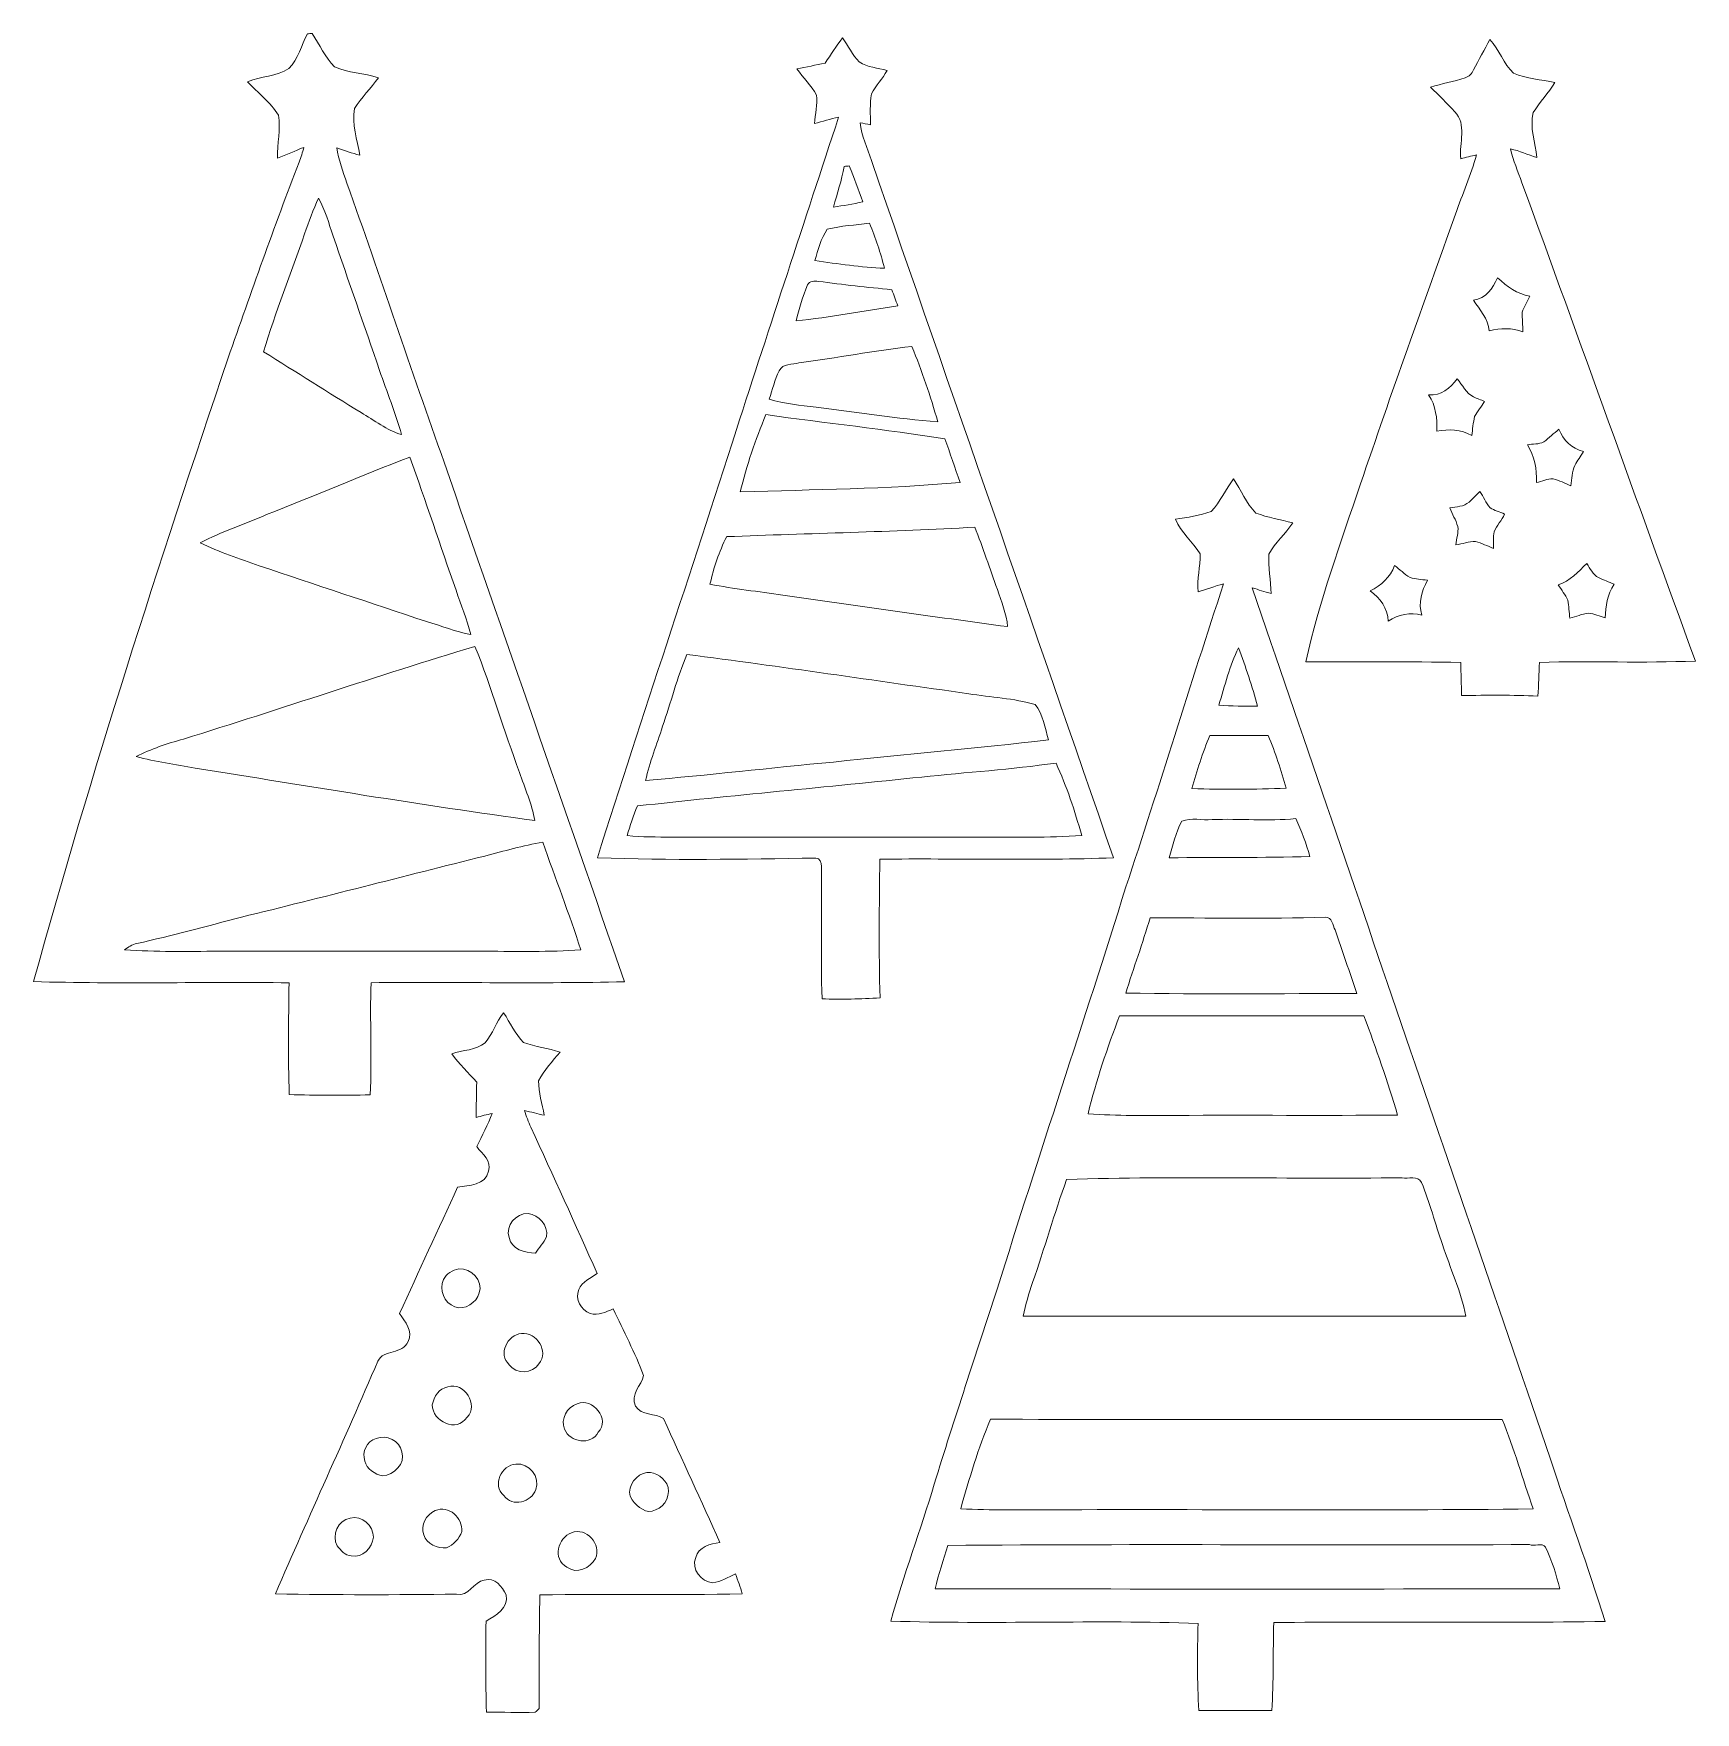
# Model space of a CAD drawing. Header units: centimetres. Extents: x -15.9 to 15.9, y -16.1 to 16.1.
import ezdxf

# ---------------------------------------------------------------- set-up
doc = ezdxf.new("R2010")
doc.units = ezdxf.units.CM
doc.header["$MEASUREMENT"] = 0
doc.layers.add('Layer 1', color=7, linetype='Continuous')

msp = doc.modelspace()

# ---------------------------------------------------------------- linework, layer by layer
at = {"layer": 'Layer 1', "color": 252, "lineweight": 9}
for points, knots in [([(-10.65777, 16.06429), (-10.63484, 16.065), (-10.58898, 16.06606), (-10.5664, 16.06676), (-10.5664, 16.06676), (-10.4274, 15.85474), (-10.31805, 15.61556), (-10.14201, 15.43141), (-10.14201, 15.43141), (-9.87848, 15.30935), (-9.57544, 15.31464), (-9.30134, 15.22256), (-9.30134, 15.22256), (-9.44175, 15.01725), (-9.62518, 14.84298), (-9.75607, 14.63166), (-9.75607, 14.63166), (-9.81781, 14.33145), (-9.70104, 14.03335), (-9.65588, 13.73772), (-9.65588, 13.73772), (-9.80616, 13.77547), (-9.95116, 13.83121), (-10.09756, 13.88095), (-10.09756, 13.88095), (-10.05874, 13.64812), (-9.9822, 13.42304), (-9.90352, 13.20079), (-9.90352, 13.20079), (-9.26641, 11.42632), (-8.67656, 9.63598), (-8.04333, 7.86009), (-8.04333, 7.86009), (-6.89857, 4.54433), (-5.7344, 1.23493), (-4.59528, -2.0826), (-4.59528, -2.0826), (-6.2096, -2.1207), (-7.82461, -2.08612), (-9.43927, -2.10059), (-9.43927, -2.10059), (-9.46962, -2.81637), (-9.42128, -3.53322), (-9.45833, -4.24901), (-9.45833, -4.24901), (-9.97515, -4.25112), (-10.49161, -4.25641), (-11.00808, -4.24301), (-11.00808, -4.24301), (-11.02854, -3.52934), (-11.01972, -2.81567), (-11.0109, -2.102), (-11.0109, -2.102), (-12.64003, -2.08083), (-14.27022, -2.12811), (-15.89864, -2.07872), (-15.89864, -2.07872), (-14.7895, 1.93978), (-13.50786, 5.90747), (-12.17648, 9.85717), (-12.17648, 9.85717), (-11.73586, 11.11129), (-11.29947, 12.36789), (-10.81687, 13.60684), (-10.81687, 13.60684), (-10.78195, 13.69927), (-10.75337, 13.79381), (-10.72621, 13.88871), (-10.72621, 13.88871), (-10.89554, 13.82415), (-11.05888, 13.74443), (-11.22998, 13.68445), (-11.22998, 13.68445), (-11.2395, 13.95715), (-11.16648, 14.23479), (-11.21163, 14.50501), (-11.21163, 14.50501), (-11.36932, 14.7509), (-11.60427, 14.9354), (-11.805, 15.14531), (-11.805, 15.14531), (-11.54642, 15.24444), (-11.25326, 15.25008), (-11.01443, 15.39543), (-11.01443, 15.39543), (-10.83804, 15.57993), (-10.77383, 15.84204), (-10.65777, 16.06429), (-10.65777, 16.06429), (-10.65777, 16.06429), (-10.65777, 16.06429), (-10.65777, 16.06429)], [0, 0, 0, 0, 0.04166667, 0.04166667, 0.04166667, 0.04166667, 0.08333333, 0.08333333, 0.08333333, 0.08333333, 0.125, 0.125, 0.125, 0.125, 0.16666667, 0.16666667, 0.16666667, 0.16666667, 0.20833333, 0.20833333, 0.20833333, 0.20833333, 0.25, 0.25, 0.25, 0.25, 0.29166667, 0.29166667, 0.29166667, 0.29166667, 0.33333333, 0.33333333, 0.33333333, 0.33333333, 0.375, 0.375, 0.375, 0.375, 0.41666667, 0.41666667, 0.41666667, 0.41666667, 0.45833333, 0.45833333, 0.45833333, 0.45833333, 0.5, 0.5, 0.5, 0.5, 0.54166667, 0.54166667, 0.54166667, 0.54166667, 0.58333333, 0.58333333, 0.58333333, 0.58333333, 0.625, 0.625, 0.625, 0.625, 0.66666667, 0.66666667, 0.66666667, 0.66666667, 0.70833333, 0.70833333, 0.70833333, 0.70833333, 0.75, 0.75, 0.75, 0.75, 0.79166667, 0.79166667, 0.79166667, 0.79166667, 0.83333333, 0.83333333, 0.83333333, 0.83333333, 0.875, 0.875, 0.875, 0.875, 0.91666667, 0.91666667, 0.91666667, 0.91666667, 1, 1, 1, 1]), ([(-0.75283, 15.50055), (-0.64594, 15.66389), (-0.53693, 15.82546), (-0.42333, 15.98421), (-0.42333, 15.98421), (-0.31115, 15.83569), (-0.23636, 15.65436), (-0.10054, 15.52384), (-0.10054, 15.52384), (0.05681, 15.41977), (0.254, 15.41059), (0.43181, 15.36262), (0.43181, 15.36262), (0.34926, 15.20069), (0.21379, 15.07299), (0.13089, 14.91247), (0.13089, 14.91247), (0.09737, 14.71774), (0.11748, 14.51736), (0.11219, 14.32016), (0.11219, 14.32016), (0.04692, 14.33392), (-0.01835, 14.34768), (-0.08361, 14.36073), (-0.08361, 14.36073), (-0.05151, 14.10884), (0.05046, 13.87531), (0.13159, 13.63683), (0.13159, 13.63683), (1.66971, 9.18618), (3.22722, 4.74154), (4.76357, 0.29019), (4.76357, 0.29019), (3.27414, 0.23198), (1.78259, 0.28243), (0.29246, 0.26338), (0.29246, 0.26338), (0.28153, -0.62069), (0.27341, -1.50616), (0.29775, -2.38987), (0.29775, -2.38987), (-0.07197, -2.4135), (-0.44274, -2.42091), (-0.8128, -2.41033), (-0.8128, -2.41033), (-0.84138, -1.56507), (-0.81068, -0.71946), (-0.82303, 0.12579), (-0.82303, 0.12579), (-0.82092, 0.19423), (-0.85196, 0.28137), (-0.93169, 0.2849), (-0.93169, 0.2849), (-2.32409, 0.26267), (-3.71898, 0.23903), (-5.11069, 0.29054), (-5.11069, 0.29054), (-4.24709, 3.02951), (-3.32105, 5.74907), (-2.4511, 8.48663), (-2.4511, 8.48663), (-1.80446, 10.48123), (-1.149, 12.47266), (-0.49636, 14.46515), (-0.49636, 14.46515), (-0.65299, 14.43728), (-0.80363, 14.38401), (-0.95709, 14.34379), (-0.95709, 14.34379), (-0.94686, 14.52583), (-0.89465, 14.70786), (-0.91722, 14.89025), (-0.91722, 14.89025), (-1.02376, 15.06946), (-1.17228, 15.2208), (-1.29293, 15.39049), (-1.29293, 15.39049), (-1.11302, 15.42788), (-0.93275, 15.46316), (-0.75283, 15.50055), (-0.75283, 15.50055), (-0.75283, 15.50055), (-0.75283, 15.50055), (-0.75283, 15.50055)], [0, 0, 0, 0, 0.04545455, 0.04545455, 0.04545455, 0.04545455, 0.09090909, 0.09090909, 0.09090909, 0.09090909, 0.13636364, 0.13636364, 0.13636364, 0.13636364, 0.18181818, 0.18181818, 0.18181818, 0.18181818, 0.22727273, 0.22727273, 0.22727273, 0.22727273, 0.27272727, 0.27272727, 0.27272727, 0.27272727, 0.31818182, 0.31818182, 0.31818182, 0.31818182, 0.36363636, 0.36363636, 0.36363636, 0.36363636, 0.40909091, 0.40909091, 0.40909091, 0.40909091, 0.45454545, 0.45454545, 0.45454545, 0.45454545, 0.5, 0.5, 0.5, 0.5, 0.54545455, 0.54545455, 0.54545455, 0.54545455, 0.59090909, 0.59090909, 0.59090909, 0.59090909, 0.63636364, 0.63636364, 0.63636364, 0.63636364, 0.68181818, 0.68181818, 0.68181818, 0.68181818, 0.72727273, 0.72727273, 0.72727273, 0.72727273, 0.77272727, 0.77272727, 0.77272727, 0.77272727, 0.81818182, 0.81818182, 0.81818182, 0.81818182, 0.86363636, 0.86363636, 0.86363636, 0.86363636, 0.90909091, 0.90909091, 0.90909091, 0.90909091, 1, 1, 1, 1]), ([(11.96764, 15.95317), (12.14262, 15.75632), (12.22517, 15.48891), (12.4199, 15.31005), (12.4199, 15.31005), (12.66791, 15.19963), (12.94625, 15.18834), (13.20977, 15.13225), (13.20977, 15.13225), (13.08842, 14.92764), (12.9152, 14.75901), (12.79702, 14.55334), (12.79702, 14.55334), (12.72188, 14.2683), (12.83724, 13.97796), (12.86229, 13.69363), (12.86229, 13.69363), (12.69507, 13.75183), (12.53103, 13.82027), (12.35817, 13.86119), (12.35817, 13.86119), (12.41673, 13.63965), (12.50139, 13.42657), (12.57971, 13.21103), (12.57971, 13.21103), (13.69202, 10.16161), (14.78387, 7.10479), (15.89864, 4.05644), (15.89864, 4.05644), (14.90416, 4.01658), (13.90863, 4.05715), (12.91414, 4.03175), (12.91414, 4.03175), (12.90391, 3.81585), (12.89651, 3.59924), (12.88663, 3.38299), (12.88663, 3.38299), (12.39944, 3.40874), (11.91155, 3.40274), (11.42436, 3.39604), (11.42436, 3.39604), (11.41837, 3.607), (11.41413, 3.81761), (11.40708, 4.02822), (11.40708, 4.02822), (10.42001, 4.05327), (9.43223, 4.0321), (8.4448, 4.04092), (8.4448, 4.04092), (8.70198, 5.20226), (9.1119, 6.32339), (9.4922, 7.44805), (9.4922, 7.44805), (10.07605, 9.17736), (10.69306, 10.89539), (11.31112, 12.61236), (11.31112, 12.61236), (11.4413, 12.99089), (11.60075, 13.35954), (11.71011, 13.74478), (11.71011, 13.74478), (11.60851, 13.7222), (11.50797, 13.6968), (11.40778, 13.67211), (11.40778, 13.67211), (11.37498, 13.96914), (11.53161, 14.33533), (11.29348, 14.56922), (11.29348, 14.56922), (11.14743, 14.73432), (10.98692, 14.88531), (10.8317, 15.04124), (10.8317, 15.04124), (11.04936, 15.11144), (11.2769, 15.14495), (11.49316, 15.22009), (11.49316, 15.22009), (11.56583, 15.24232), (11.62086, 15.30053), (11.65191, 15.36967), (11.65191, 15.36967), (11.7588, 15.56335), (11.85722, 15.76161), (11.96764, 15.95317), (11.96764, 15.95317), (11.96764, 15.95317), (11.96764, 15.95317), (11.96764, 15.95317)], [0, 0, 0, 0, 0.04347826, 0.04347826, 0.04347826, 0.04347826, 0.08695652, 0.08695652, 0.08695652, 0.08695652, 0.13043478, 0.13043478, 0.13043478, 0.13043478, 0.17391304, 0.17391304, 0.17391304, 0.17391304, 0.2173913, 0.2173913, 0.2173913, 0.2173913, 0.26086957, 0.26086957, 0.26086957, 0.26086957, 0.30434783, 0.30434783, 0.30434783, 0.30434783, 0.34782609, 0.34782609, 0.34782609, 0.34782609, 0.39130435, 0.39130435, 0.39130435, 0.39130435, 0.43478261, 0.43478261, 0.43478261, 0.43478261, 0.47826087, 0.47826087, 0.47826087, 0.47826087, 0.52173913, 0.52173913, 0.52173913, 0.52173913, 0.56521739, 0.56521739, 0.56521739, 0.56521739, 0.60869565, 0.60869565, 0.60869565, 0.60869565, 0.65217391, 0.65217391, 0.65217391, 0.65217391, 0.69565217, 0.69565217, 0.69565217, 0.69565217, 0.73913043, 0.73913043, 0.73913043, 0.73913043, 0.7826087, 0.7826087, 0.7826087, 0.7826087, 0.82608696, 0.82608696, 0.82608696, 0.82608696, 0.86956522, 0.86956522, 0.86956522, 0.86956522, 0.91304348, 0.91304348, 0.91304348, 0.91304348, 1, 1, 1, 1]), ([(-0.3877, 13.52429), (-0.43639, 13.26006), (-0.52493, 13.00606), (-0.59055, 12.74642), (-0.59055, 12.74642), (-0.40393, 12.77217), (-0.21872, 12.80533), (-0.03493, 12.84731), (-0.03493, 12.84731), (-0.11677, 13.07697), (-0.20038, 13.30628), (-0.29034, 13.53276), (-0.29034, 13.53276), (-0.31467, 13.53064), (-0.36336, 13.52641), (-0.3877, 13.52429), (-0.3877, 13.52429), (-0.3877, 13.52429), (-0.3877, 13.52429), (-0.3877, 13.52429)], [0, 0, 0, 0, 0.16666667, 0.16666667, 0.16666667, 0.16666667, 0.33333333, 0.33333333, 0.33333333, 0.33333333, 0.5, 0.5, 0.5, 0.5, 0.66666667, 0.66666667, 0.66666667, 0.66666667, 1, 1, 1, 1]), ([(-10.4454, 12.91716), (-10.54982, 12.69632), (-10.62708, 12.46419), (-10.7128, 12.23595), (-10.7128, 12.23595), (-10.9721, 11.48136), (-11.27266, 10.74017), (-11.49738, 9.97429), (-11.49738, 9.97429), (-10.87367, 9.59011), (-10.25843, 9.19289), (-9.63259, 8.81259), (-9.63259, 8.81259), (-9.37966, 8.66407), (-9.14259, 8.47745), (-8.85824, 8.38996), (-8.85824, 8.38996), (-8.97749, 8.80659), (-9.13658, 9.21053), (-9.27876, 9.61939), (-9.27876, 9.61939), (-9.57122, 10.47806), (-9.87424, 11.33284), (-10.16565, 12.19185), (-10.16565, 12.19185), (-10.25031, 12.43668), (-10.32122, 12.68821), (-10.4454, 12.91716), (-10.4454, 12.91716), (-10.4454, 12.91716), (-10.4454, 12.91716), (-10.4454, 12.91716)], [0, 0, 0, 0, 0.11111111, 0.11111111, 0.11111111, 0.11111111, 0.22222222, 0.22222222, 0.22222222, 0.22222222, 0.33333333, 0.33333333, 0.33333333, 0.33333333, 0.44444444, 0.44444444, 0.44444444, 0.44444444, 0.55555556, 0.55555556, 0.55555556, 0.55555556, 0.66666667, 0.66666667, 0.66666667, 0.66666667, 0.77777778, 0.77777778, 0.77777778, 0.77777778, 1, 1, 1, 1]), ([(-0.71226, 12.32026), (-0.83573, 12.14493), (-0.89006, 11.92762), (-0.95038, 11.72301), (-0.95038, 11.72301), (-0.50835, 11.65845), (-0.06385, 11.59213), (0.38313, 11.57484), (0.38313, 11.57484), (0.30869, 11.86906), (0.20674, 12.15516), (0.09632, 12.43738), (0.09632, 12.43738), (-0.17357, 12.40034), (-0.44909, 12.39011), (-0.71226, 12.32026), (-0.71226, 12.32026), (-0.71226, 12.32026), (-0.71226, 12.32026), (-0.71226, 12.32026)], [0, 0, 0, 0, 0.16666667, 0.16666667, 0.16666667, 0.16666667, 0.33333333, 0.33333333, 0.33333333, 0.33333333, 0.5, 0.5, 0.5, 0.5, 0.66666667, 0.66666667, 0.66666667, 0.66666667, 1, 1, 1, 1]), ([(-1.08867, 11.25734), (-1.18145, 11.03403), (-1.25448, 10.80226), (-1.30598, 10.56554), (-1.30598, 10.56554), (-0.65582, 10.64139), (-0.01129, 10.7571), (0.63607, 10.85518), (0.63607, 10.85518), (0.60008, 10.95819), (0.56128, 11.06085), (0.52317, 11.1628), (0.52317, 11.1628), (0.05469, 11.21395), (-0.41452, 11.2577), (-0.88089, 11.32437), (-0.88089, 11.32437), (-0.95215, 11.33037), (-1.05763, 11.33813), (-1.08867, 11.25734), (-1.08867, 11.25734), (-1.08867, 11.25734), (-1.08867, 11.25734), (-1.08867, 11.25734)], [0, 0, 0, 0, 0.14285714, 0.14285714, 0.14285714, 0.14285714, 0.28571429, 0.28571429, 0.28571429, 0.28571429, 0.42857143, 0.42857143, 0.42857143, 0.42857143, 0.57142857, 0.57142857, 0.57142857, 0.57142857, 0.71428571, 0.71428571, 0.71428571, 0.71428571, 1, 1, 1, 1]), ([(12.11334, 11.39175), (12.01491, 11.19349), (11.89885, 10.99241), (11.65191, 10.9656), (11.65191, 10.9656), (11.77397, 10.78074), (11.93236, 10.60999), (11.95424, 10.37787), (11.95424, 10.37787), (12.16626, 10.42902), (12.39168, 10.43713), (12.5977, 10.35635), (12.5977, 10.35635), (12.59876, 10.48194), (12.57971, 10.60753), (12.58536, 10.73241), (12.58536, 10.73241), (12.61711, 10.84283), (12.68449, 10.93843), (12.73282, 11.0418), (12.73282, 11.0418), (12.48376, 11.07884), (12.29361, 11.22771), (12.11334, 11.39175), (12.11334, 11.39175), (12.11334, 11.39175), (12.11334, 11.39175), (12.11334, 11.39175)], [0, 0, 0, 0, 0.125, 0.125, 0.125, 0.125, 0.25, 0.25, 0.25, 0.25, 0.375, 0.375, 0.375, 0.375, 0.5, 0.5, 0.5, 0.5, 0.625, 0.625, 0.625, 0.625, 0.75, 0.75, 0.75, 0.75, 1, 1, 1, 1]), ([(-1.25342, 9.76615), (-1.37513, 9.72911), (-1.56633, 9.75345), (-1.63336, 9.6141), (-1.63336, 9.6141), (-1.7138, 9.43948), (-1.76142, 9.25145), (-1.82457, 9.07012), (-1.82457, 9.07012), (-1.53282, 8.97769), (-1.22661, 8.95582), (-0.92534, 8.91349), (-0.92534, 8.91349), (-0.14958, 8.82071), (0.62301, 8.69335), (1.40301, 8.63761), (1.40301, 8.63761), (1.26119, 9.12515), (1.09891, 9.60775), (0.90876, 10.07836), (0.90876, 10.07836), (0.18522, 9.99475), (-0.53128, 9.85999), (-1.25342, 9.76615), (-1.25342, 9.76615), (-1.25342, 9.76615), (-1.25342, 9.76615), (-1.25342, 9.76615)], [0, 0, 0, 0, 0.125, 0.125, 0.125, 0.125, 0.25, 0.25, 0.25, 0.25, 0.375, 0.375, 0.375, 0.375, 0.5, 0.5, 0.5, 0.5, 0.625, 0.625, 0.625, 0.625, 0.75, 0.75, 0.75, 0.75, 1, 1, 1, 1]), ([(10.79254, 9.15196), (10.93718, 8.94347), (10.9587, 8.6997), (10.94811, 8.45417), (10.94811, 8.45417), (11.17601, 8.49968), (11.41308, 8.49227), (11.61839, 8.37409), (11.61839, 8.37409), (11.63638, 8.49403), (11.6452, 8.61645), (11.67484, 8.73428), (11.67484, 8.73428), (11.72423, 8.8394), (11.80642, 8.92478), (11.86251, 9.02602), (11.86251, 9.02602), (11.79231, 9.0553), (11.7214, 9.08141), (11.65332, 9.11386), (11.65332, 9.11386), (11.50409, 9.17878), (11.44447, 9.34317), (11.34111, 9.45747), (11.34111, 9.45747), (11.20353, 9.28002), (11.0356, 9.13256), (10.79254, 9.15196), (10.79254, 9.15196), (10.79254, 9.15196), (10.79254, 9.15196), (10.79254, 9.15196)], [0, 0, 0, 0, 0.11111111, 0.11111111, 0.11111111, 0.11111111, 0.22222222, 0.22222222, 0.22222222, 0.22222222, 0.33333333, 0.33333333, 0.33333333, 0.33333333, 0.44444444, 0.44444444, 0.44444444, 0.44444444, 0.55555556, 0.55555556, 0.55555556, 0.55555556, 0.66666667, 0.66666667, 0.66666667, 0.66666667, 0.77777778, 0.77777778, 0.77777778, 0.77777778, 1, 1, 1, 1]), ([(-1.88983, 8.77343), (-2.08033, 8.29083), (-2.26095, 7.80012), (-2.37631, 7.29353), (-2.37631, 7.29353), (-0.97402, 7.34116), (0.43287, 7.34504), (1.83057, 7.47627), (1.83057, 7.47627), (1.73109, 7.75426), (1.6369, 8.03401), (1.53741, 8.31165), (1.53741, 8.31165), (0.39865, 8.49192), (-0.7486, 8.6108), (-1.88983, 8.77343), (-1.88983, 8.77343), (-1.88983, 8.77343), (-1.88983, 8.77343), (-1.88983, 8.77343)], [0, 0, 0, 0, 0.16666667, 0.16666667, 0.16666667, 0.16666667, 0.33333333, 0.33333333, 0.33333333, 0.33333333, 0.5, 0.5, 0.5, 0.5, 0.66666667, 0.66666667, 0.66666667, 0.66666667, 1, 1, 1, 1]), ([(12.99634, 8.25026), (12.89968, 8.20229), (12.78714, 8.21181), (12.68272, 8.19664), (12.68272, 8.19664), (12.81643, 7.97651), (12.86793, 7.72886), (12.85946, 7.47274), (12.85946, 7.47274), (12.96318, 7.4992), (13.06584, 7.54506), (13.1752, 7.54294), (13.1752, 7.54294), (13.29373, 7.51649), (13.40063, 7.4544), (13.51457, 7.41312), (13.51457, 7.41312), (13.5375, 7.54259), (13.53786, 7.67947), (13.58971, 7.80188), (13.58971, 7.80188), (13.63804, 7.89466), (13.70366, 7.97651), (13.75728, 8.06647), (13.75728, 8.06647), (13.53398, 8.12785), (13.36641, 8.27884), (13.28774, 8.49439), (13.28774, 8.49439), (13.18825, 8.41572), (13.09618, 8.32717), (12.99634, 8.25026), (12.99634, 8.25026), (12.99634, 8.25026), (12.99634, 8.25026), (12.99634, 8.25026)], [0, 0, 0, 0, 0.1, 0.1, 0.1, 0.1, 0.2, 0.2, 0.2, 0.2, 0.3, 0.3, 0.3, 0.3, 0.4, 0.4, 0.4, 0.4, 0.5, 0.5, 0.5, 0.5, 0.6, 0.6, 0.6, 0.6, 0.7, 0.7, 0.7, 0.7, 0.8, 0.8, 0.8, 0.8, 1, 1, 1, 1]), ([(-11.442, 6.85997), (-11.85933, 6.6677), (-12.30418, 6.53753), (-12.70882, 6.31845), (-12.70882, 6.31845), (-12.34863, 6.1343), (-11.95776, 6.02036), (-11.57958, 5.87995), (-11.57958, 5.87995), (-10.5149, 5.52012), (-9.44739, 5.16946), (-8.382, 4.81245), (-8.382, 4.81245), (-8.09731, 4.73483), (-7.82426, 4.61171), (-7.53145, 4.56515), (-7.53145, 4.56515), (-7.60871, 4.85301), (-7.72195, 5.12959), (-7.81509, 5.41252), (-7.81509, 5.41252), (-8.11742, 6.25883), (-8.39294, 7.11467), (-8.70056, 7.95922), (-8.70056, 7.95922), (-9.62096, 7.60962), (-10.52442, 7.21663), (-11.442, 6.85997), (-11.442, 6.85997), (-11.442, 6.85997), (-11.442, 6.85997), (-11.442, 6.85997)], [0, 0, 0, 0, 0.11111111, 0.11111111, 0.11111111, 0.11111111, 0.22222222, 0.22222222, 0.22222222, 0.22222222, 0.33333333, 0.33333333, 0.33333333, 0.33333333, 0.44444444, 0.44444444, 0.44444444, 0.44444444, 0.55555556, 0.55555556, 0.55555556, 0.55555556, 0.66666667, 0.66666667, 0.66666667, 0.66666667, 0.77777778, 0.77777778, 0.77777778, 0.77777778, 1, 1, 1, 1]), ([(6.63364, 6.91994), (6.80721, 7.10515), (6.91057, 7.34398), (7.06191, 7.54647), (7.06191, 7.54647), (7.20479, 7.33022), (7.3018, 7.0734), (7.48878, 6.88995), (7.48878, 6.88995), (7.71455, 6.79858), (7.9615, 6.7693), (8.19467, 6.69945), (8.19467, 6.69945), (8.05745, 6.4899), (7.85566, 6.32586), (7.73784, 6.10502), (7.73784, 6.10502), (7.71702, 5.85314), (7.78123, 5.59949), (7.77841, 5.3462), (7.77841, 5.3462), (7.65811, 5.38042), (7.54028, 5.42169), (7.42069, 5.45662), (7.42069, 5.45662), (9.32181, -0.10104), (11.21693, -5.66117), (13.12334, -11.21742), (13.12334, -11.21742), (13.46695, -12.25459), (13.84724, -13.28012), (14.16933, -14.32434), (14.16933, -14.32434), (12.05689, -14.36632), (9.9434, -14.31905), (7.83062, -14.34797), (7.83062, -14.34797), (7.81474, -14.90924), (7.82885, -15.47157), (7.79287, -16.03284), (7.79287, -16.03284), (7.32826, -16.03425), (6.86365, -16.03425), (6.3994, -16.03319), (6.3994, -16.03319), (6.36094, -15.47757), (6.368, -14.92018), (6.38282, -14.3642), (6.38282, -14.3642), (4.42455, -14.29435), (2.4624, -14.38396), (0.50413, -14.3201), (0.50413, -14.3201), (0.74613, -13.43534), (1.07704, -12.57668), (1.33421, -11.69579), (1.33421, -11.69579), (1.7198, -10.44766), (2.13326, -9.208), (2.5386, -7.96622), (2.5386, -7.96622), (3.33764, -5.39201), (4.20158, -2.8386), (5.00134, -0.26473), (5.00134, -0.26473), (5.64339, 1.66214), (6.23324, 3.6063), (6.87, 5.53493), (6.87, 5.53493), (6.7042, 5.4926), (6.54545, 5.42734), (6.38176, 5.37865), (6.38176, 5.37865), (6.35671, 5.62348), (6.43256, 5.86443), (6.41951, 6.10749), (6.41951, 6.10749), (6.27945, 6.33927), (6.05544, 6.5153), (5.94996, 6.7693), (5.94996, 6.7693), (6.17926, 6.81234), (6.41633, 6.83421), (6.63364, 6.91994), (6.63364, 6.91994), (6.63364, 6.91994), (6.63364, 6.91994), (6.63364, 6.91994)], [0, 0, 0, 0, 0.04347826, 0.04347826, 0.04347826, 0.04347826, 0.08695652, 0.08695652, 0.08695652, 0.08695652, 0.13043478, 0.13043478, 0.13043478, 0.13043478, 0.17391304, 0.17391304, 0.17391304, 0.17391304, 0.2173913, 0.2173913, 0.2173913, 0.2173913, 0.26086957, 0.26086957, 0.26086957, 0.26086957, 0.30434783, 0.30434783, 0.30434783, 0.30434783, 0.34782609, 0.34782609, 0.34782609, 0.34782609, 0.39130435, 0.39130435, 0.39130435, 0.39130435, 0.43478261, 0.43478261, 0.43478261, 0.43478261, 0.47826087, 0.47826087, 0.47826087, 0.47826087, 0.52173913, 0.52173913, 0.52173913, 0.52173913, 0.56521739, 0.56521739, 0.56521739, 0.56521739, 0.60869565, 0.60869565, 0.60869565, 0.60869565, 0.65217391, 0.65217391, 0.65217391, 0.65217391, 0.69565217, 0.69565217, 0.69565217, 0.69565217, 0.73913043, 0.73913043, 0.73913043, 0.73913043, 0.7826087, 0.7826087, 0.7826087, 0.7826087, 0.82608696, 0.82608696, 0.82608696, 0.82608696, 0.86956522, 0.86956522, 0.86956522, 0.86956522, 0.91304348, 0.91304348, 0.91304348, 0.91304348, 1, 1, 1, 1]), ([(11.56653, 7.0995), (11.46811, 7.00672), (11.32418, 7.01378), (11.2, 6.99049), (11.2, 6.99049), (11.24939, 6.87126), (11.31042, 6.7566), (11.35275, 6.63384), (11.35275, 6.63384), (11.36827, 6.51566), (11.32664, 6.39818), (11.31359, 6.28106), (11.31359, 6.28106), (11.44059, 6.29799), (11.56336, 6.34703), (11.69248, 6.34421), (11.69248, 6.34421), (11.81171, 6.31634), (11.91966, 6.25425), (12.03538, 6.21333), (12.03538, 6.21333), (12.0389, 6.31881), (12.02691, 6.42534), (12.04772, 6.52871), (12.04772, 6.52871), (12.09746, 6.65148), (12.19413, 6.74814), (12.2481, 6.86914), (12.2481, 6.86914), (12.15426, 6.91006), (12.05372, 6.93652), (11.96905, 6.99226), (11.96905, 6.99226), (11.89462, 7.08963), (11.83747, 7.19722), (11.77644, 7.30235), (11.77644, 7.30235), (11.70376, 7.23744), (11.6385, 7.16512), (11.56653, 7.0995), (11.56653, 7.0995), (11.56653, 7.0995), (11.56653, 7.0995), (11.56653, 7.0995)], [0, 0, 0, 0, 0.08333333, 0.08333333, 0.08333333, 0.08333333, 0.16666667, 0.16666667, 0.16666667, 0.16666667, 0.25, 0.25, 0.25, 0.25, 0.33333333, 0.33333333, 0.33333333, 0.33333333, 0.41666667, 0.41666667, 0.41666667, 0.41666667, 0.5, 0.5, 0.5, 0.5, 0.58333333, 0.58333333, 0.58333333, 0.58333333, 0.66666667, 0.66666667, 0.66666667, 0.66666667, 0.75, 0.75, 0.75, 0.75, 0.83333333, 0.83333333, 0.83333333, 0.83333333, 1, 1, 1, 1]), ([(-2.6356, 6.43769), (-2.78589, 6.15124), (-2.88325, 5.84114), (-2.95734, 5.52717), (-2.95734, 5.52717), (-2.49555, 5.43827), (-2.02777, 5.38783), (-1.56316, 5.31621), (-1.56316, 5.31621), (-0.12877, 5.11901), (1.30317, 4.90523), (2.73827, 4.71543), (2.73827, 4.71543), (2.71605, 4.96343), (2.62291, 5.19521), (2.54176, 5.42769), (2.54176, 5.42769), (2.39324, 5.82315), (2.27224, 6.22885), (2.10961, 6.61902), (2.10961, 6.61902), (0.52882, 6.53047), (-1.05375, 6.49802), (-2.6356, 6.43769), (-2.6356, 6.43769), (-2.6356, 6.43769), (-2.6356, 6.43769), (-2.6356, 6.43769)], [0, 0, 0, 0, 0.125, 0.125, 0.125, 0.125, 0.25, 0.25, 0.25, 0.25, 0.375, 0.375, 0.375, 0.375, 0.5, 0.5, 0.5, 0.5, 0.625, 0.625, 0.625, 0.625, 0.75, 0.75, 0.75, 0.75, 1, 1, 1, 1]), ([(10.14061, 5.88736), (10.06193, 5.65841), (9.88872, 5.50107), (9.67706, 5.40017), (9.67706, 5.40017), (9.86614, 5.25871), (10.01466, 5.06927), (10.01925, 4.81915), (10.01925, 4.81915), (10.21469, 4.94968), (10.43976, 4.99271), (10.66695, 4.93521), (10.66695, 4.93521), (10.5844, 5.16875), (10.66589, 5.39382), (10.76996, 5.60231), (10.76996, 5.60231), (10.65884, 5.62066), (10.54489, 5.62348), (10.43763, 5.65664), (10.43763, 5.65664), (10.32934, 5.72085), (10.24009, 5.81116), (10.14061, 5.88736)], [0, 0, 0, 0, 0.14285714, 0.14285714, 0.14285714, 0.14285714, 0.28571429, 0.28571429, 0.28571429, 0.28571429, 0.42857143, 0.42857143, 0.42857143, 0.42857143, 0.57142857, 0.57142857, 0.57142857, 0.57142857, 0.71428571, 0.71428571, 0.71428571, 0.71428571, 1, 1, 1, 1]), ([(13.27433, 5.51624), (13.33219, 5.41534), (13.41333, 5.3275), (13.45954, 5.21955), (13.45954, 5.21955), (13.47824, 5.10666), (13.48318, 4.98989), (13.49482, 4.87559), (13.49482, 4.87559), (13.6137, 4.90664), (13.728, 4.96061), (13.85183, 4.9712), (13.85183, 4.9712), (13.96366, 4.96379), (14.06702, 4.91299), (14.17391, 4.88088), (14.17391, 4.88088), (14.18379, 5.10666), (14.21237, 5.33561), (14.34325, 5.52717), (14.34325, 5.52717), (14.24447, 5.57056), (14.14252, 5.6062), (14.04621, 5.65453), (14.04621, 5.65453), (13.93579, 5.70885), (13.88605, 5.82915), (13.81937, 5.92475), (13.81937, 5.92475), (13.65568, 5.76389), (13.50152, 5.58997), (13.27433, 5.51624), (13.27433, 5.51624), (13.27433, 5.51624), (13.27433, 5.51624), (13.27433, 5.51624)], [0, 0, 0, 0, 0.1, 0.1, 0.1, 0.1, 0.2, 0.2, 0.2, 0.2, 0.3, 0.3, 0.3, 0.3, 0.4, 0.4, 0.4, 0.4, 0.5, 0.5, 0.5, 0.5, 0.6, 0.6, 0.6, 0.6, 0.7, 0.7, 0.7, 0.7, 0.8, 0.8, 0.8, 0.8, 1, 1, 1, 1]), ([(-13.03126, 2.56208), (-13.34206, 2.47635), (-13.65003, 2.3751), (-13.93825, 2.22905), (-13.93825, 2.22905), (-13.56678, 2.12922), (-13.18507, 2.07418), (-12.80654, 2.00927), (-12.80654, 2.00927), (-10.64225, 1.65896), (-8.47866, 1.29984), (-6.3059, 1.0028), (-6.3059, 1.0028), (-6.36517, 1.32171), (-6.49958, 1.62016), (-6.60259, 1.92602), (-6.60259, 1.92602), (-6.89822, 2.72576), (-7.13564, 3.54668), (-7.45314, 4.33796), (-7.45314, 4.33796), (-9.32074, 3.77281), (-11.16789, 3.14134), (-13.03126, 2.56208), (-13.03126, 2.56208), (-13.03126, 2.56208), (-13.03126, 2.56208), (-13.03126, 2.56208)], [0, 0, 0, 0, 0.125, 0.125, 0.125, 0.125, 0.25, 0.25, 0.25, 0.25, 0.375, 0.375, 0.375, 0.375, 0.5, 0.5, 0.5, 0.5, 0.625, 0.625, 0.625, 0.625, 0.75, 0.75, 0.75, 0.75, 1, 1, 1, 1]), ([(-3.3969, 4.18344), (-3.58634, 3.73683), (-3.70417, 3.26481), (-3.86292, 2.80726), (-3.86292, 2.80726), (-3.97298, 2.46259), (-4.10916, 2.12463), (-4.18888, 1.7708), (-4.18888, 1.7708), (-2.98909, 1.87204), (-1.79247, 2.01209), (-0.59337, 2.12216), (-0.59337, 2.12216), (0.77612, 2.27139), (2.14913, 2.38745), (3.51756, 2.54585), (3.51756, 2.54585), (3.45935, 2.77656), (3.41349, 3.03868), (3.26638, 3.22565), (3.26638, 3.22565), (2.85398, 3.34559), (2.41618, 3.35794), (1.9932, 3.43167), (1.9932, 3.43167), (0.19651, 3.68109), (-1.59773, 3.95308), (-3.3969, 4.18344), (-3.3969, 4.18344), (-3.3969, 4.18344), (-3.3969, 4.18344), (-3.3969, 4.18344)], [0, 0, 0, 0, 0.11111111, 0.11111111, 0.11111111, 0.11111111, 0.22222222, 0.22222222, 0.22222222, 0.22222222, 0.33333333, 0.33333333, 0.33333333, 0.33333333, 0.44444444, 0.44444444, 0.44444444, 0.44444444, 0.55555556, 0.55555556, 0.55555556, 0.55555556, 0.66666667, 0.66666667, 0.66666667, 0.66666667, 0.77777778, 0.77777778, 0.77777778, 0.77777778, 1, 1, 1, 1]), ([(6.77934, 3.21401), (7.02523, 3.18826), (7.27252, 3.19566), (7.51982, 3.19073), (7.51982, 3.19073), (7.42563, 3.57243), (7.28875, 3.94144), (7.15928, 4.31185), (7.15928, 4.31185), (6.98254, 3.96613), (6.89787, 3.58196), (6.77934, 3.21401), (6.77934, 3.21401), (6.77934, 3.21401), (6.77934, 3.21401), (6.77934, 3.21401)], [0, 0, 0, 0, 0.2, 0.2, 0.2, 0.2, 0.4, 0.4, 0.4, 0.4, 0.6, 0.6, 0.6, 0.6, 1, 1, 1, 1]), ([(6.60895, 2.63051), (6.46819, 2.30278), (6.35883, 1.96094), (6.26605, 1.61663), (6.26605, 1.61663), (6.86612, 1.59335), (7.46726, 1.60005), (8.06768, 1.62157), (8.06768, 1.62157), (7.96996, 1.96306), (7.86448, 2.3042), (7.72337, 2.63051), (7.72337, 2.63051), (7.35154, 2.62946), (6.98007, 2.62946), (6.60895, 2.63051), (6.60895, 2.63051), (6.60895, 2.63051), (6.60895, 2.63051), (6.60895, 2.63051)], [0, 0, 0, 0, 0.16666667, 0.16666667, 0.16666667, 0.16666667, 0.33333333, 0.33333333, 0.33333333, 0.33333333, 0.5, 0.5, 0.5, 0.5, 0.66666667, 0.66666667, 0.66666667, 0.66666667, 1, 1, 1, 1]), ([(1.09573, 1.83571), (-0.71755, 1.64556), (-2.53365, 1.48399), (-4.34552, 1.28255), (-4.34552, 1.28255), (-4.41678, 1.09558), (-4.48839, 0.90825), (-4.54166, 0.71493), (-4.54166, 0.71493), (-4.25591, 0.68741), (-3.9684, 0.68953), (-3.68159, 0.68636), (-3.68159, 0.68636), (-1.38853, 0.68883), (0.90453, 0.68918), (3.19759, 0.68636), (3.19759, 0.68636), (3.51685, 0.68636), (3.83682, 0.69412), (4.15608, 0.71705), (4.15608, 0.71705), (4.02203, 1.18906), (3.87033, 1.65791), (3.66431, 2.10417), (3.66431, 2.10417), (2.81235, 1.97999), (1.95158, 1.92778), (1.09573, 1.83571)], [0, 0, 0, 0, 0.125, 0.125, 0.125, 0.125, 0.25, 0.25, 0.25, 0.25, 0.375, 0.375, 0.375, 0.375, 0.5, 0.5, 0.5, 0.5, 0.625, 0.625, 0.625, 0.625, 0.75, 0.75, 0.75, 0.75, 1, 1, 1, 1]), ([(6.07414, 0.98939), (5.94714, 0.77596), (5.90269, 0.52514), (5.83248, 0.28913), (5.83248, 0.28913), (6.72889, 0.3103), (7.62601, 0.28454), (8.52241, 0.31523), (8.52241, 0.31523), (8.45433, 0.56465), (8.36049, 0.80701), (8.25112, 1.0409), (8.25112, 1.0409), (7.71879, 0.98657), (7.18398, 1.04443), (6.65022, 1.02079), (6.65022, 1.02079), (6.46043, 1.0035), (6.25229, 1.07053), (6.07414, 0.98939), (6.07414, 0.98939), (6.07414, 0.98939), (6.07414, 0.98939), (6.07414, 0.98939)], [0, 0, 0, 0, 0.14285714, 0.14285714, 0.14285714, 0.14285714, 0.28571429, 0.28571429, 0.28571429, 0.28571429, 0.42857143, 0.42857143, 0.42857143, 0.42857143, 0.57142857, 0.57142857, 0.57142857, 0.57142857, 0.71428571, 0.71428571, 0.71428571, 0.71428571, 1, 1, 1, 1]), ([(-7.26758, 0.32335), (-8.81945, -0.06577), (-10.36849, -0.46582), (-11.92283, -0.84576), (-11.92283, -0.84576), (-12.58817, -1.02144), (-13.25316, -1.19854), (-13.92449, -1.35023), (-13.92449, -1.35023), (-14.01163, -1.36963), (-14.08748, -1.41867), (-14.1598, -1.46912), (-14.1598, -1.46912), (-13.56113, -1.51568), (-12.96, -1.49769), (-12.35992, -1.49946), (-12.35992, -1.49946), (-10.65495, -1.4991), (-8.94962, -1.4984), (-7.24465, -1.49946), (-7.24465, -1.49946), (-6.63893, -1.49804), (-6.0325, -1.51357), (-5.42749, -1.47335), (-5.42749, -1.47335), (-5.65044, -0.77873), (-5.91714, -0.09928), (-6.15562, 0.59005), (-6.15562, 0.59005), (-6.53168, 0.52584), (-6.89892, 0.4193), (-7.26758, 0.32335)], [0, 0, 0, 0, 0.11111111, 0.11111111, 0.11111111, 0.11111111, 0.22222222, 0.22222222, 0.22222222, 0.22222222, 0.33333333, 0.33333333, 0.33333333, 0.33333333, 0.44444444, 0.44444444, 0.44444444, 0.44444444, 0.55555556, 0.55555556, 0.55555556, 0.55555556, 0.66666667, 0.66666667, 0.66666667, 0.66666667, 0.77777778, 0.77777778, 0.77777778, 0.77777778, 1, 1, 1, 1]), ([(5.46418, -0.85599), (5.32378, -1.34176), (5.1502, -1.81696), (4.99887, -2.29956), (4.99887, -2.29956), (6.47172, -2.3239), (7.94562, -2.30767), (9.41882, -2.30661), (9.41882, -2.30661), (9.28406, -1.89845), (9.14048, -1.49346), (9.00396, -1.086), (9.00396, -1.086), (8.96268, -1.00945), (8.94434, -0.83729), (8.82016, -0.8447), (8.82016, -0.8447), (7.7015, -0.88104), (6.58249, -0.85916), (5.46418, -0.85599), (5.46418, -0.85599), (5.46418, -0.85599), (5.46418, -0.85599), (5.46418, -0.85599)], [0, 0, 0, 0, 0.14285714, 0.14285714, 0.14285714, 0.14285714, 0.28571429, 0.28571429, 0.28571429, 0.28571429, 0.42857143, 0.42857143, 0.42857143, 0.42857143, 0.57142857, 0.57142857, 0.57142857, 0.57142857, 0.71428571, 0.71428571, 0.71428571, 0.71428571, 1, 1, 1, 1]), ([(-7.25735, -3.25064), (-7.11412, -3.07672), (-7.04815, -2.85201), (-6.90527, -2.67632), (-6.90527, -2.67632), (-6.77933, -2.86471), (-6.68373, -3.08131), (-6.52463, -3.24429), (-6.52463, -3.24429), (-6.29779, -3.3272), (-6.05437, -3.35754), (-5.8233, -3.42915), (-5.8233, -3.42915), (-5.97253, -3.60377), (-6.12952, -3.77558), (-6.23747, -3.98019), (-6.23747, -3.98019), (-6.23782, -4.20209), (-6.16515, -4.41834), (-6.12775, -4.63671), (-6.12775, -4.63671), (-6.25475, -4.61096), (-6.37928, -4.57497), (-6.50558, -4.5464), (-6.50558, -4.5464), (-6.47171, -4.65541), (-6.43079, -4.76265), (-6.38316, -4.86672), (-6.38316, -4.86672), (-5.9556, -5.79664), (-5.53015, -6.72727), (-5.11669, -7.66354), (-5.11669, -7.66354), (-5.2391, -7.75597), (-5.40173, -7.82159), (-5.46559, -7.97116), (-5.46559, -7.97116), (-5.54002, -8.15637), (-5.43031, -8.36592), (-5.25216, -8.43224), (-5.25216, -8.43224), (-5.09446, -8.47634), (-4.94877, -8.40367), (-4.80872, -8.3444), (-4.80872, -8.3444), (-4.61575, -8.76844), (-4.38608, -9.17978), (-4.23016, -9.61934), (-4.23016, -9.61934), (-4.26156, -9.81478), (-4.49227, -9.97917), (-4.38327, -10.20284), (-4.38327, -10.20284), (-4.26508, -10.39792), (-4.00615, -10.33301), (-3.84387, -10.44449), (-3.84387, -10.44449), (-3.48897, -11.23542), (-3.11997, -12.0214), (-2.76754, -12.8141), (-2.76754, -12.8141), (-2.9457, -12.83914), (-3.17994, -12.89735), (-3.23003, -13.1009), (-3.23003, -13.1009), (-3.31858, -13.32562), (-3.12597, -13.56763), (-2.90301, -13.58809), (-2.90301, -13.58809), (-2.74638, -13.56763), (-2.6109, -13.47309), (-2.46521, -13.41805), (-2.46521, -13.41805), (-2.425, -13.54435), (-2.37631, -13.66782), (-2.33785, -13.79482), (-2.33785, -13.79482), (-3.62832, -13.83609), (-4.91984, -13.79094), (-6.2103, -13.81881), (-6.2103, -13.81881), (-6.23041, -14.54271), (-6.21736, -15.26696), (-6.22477, -15.99121), (-6.22477, -15.99121), (-6.25052, -16.01555), (-6.27592, -16.0406), (-6.30132, -16.066), (-6.30132, -16.066), (-6.61212, -16.06777), (-6.92291, -16.06671), (-7.23336, -16.06), (-7.23336, -16.06), (-7.25029, -15.47933), (-7.24817, -14.89831), (-7.24112, -14.31799), (-7.24112, -14.31799), (-7.05238, -14.20651), (-6.80403, -14.08163), (-6.85483, -13.81563), (-6.85483, -13.81563), (-6.93738, -13.66147), (-7.06826, -13.47697), (-7.27569, -13.53376), (-7.27569, -13.53376), (-7.48559, -13.56975), (-7.56779, -13.85655), (-7.80909, -13.8047), (-7.80909, -13.8047), (-8.96267, -13.81775), (-10.11732, -13.82022), (-11.2709, -13.79764), (-11.2709, -13.79764), (-10.6299, -12.30715), (-9.94692, -10.83466), (-9.31192, -9.3417), (-9.31192, -9.3417), (-9.20221, -9.11769), (-8.8332, -9.214), (-8.73266, -8.96988), (-8.73266, -8.96988), (-8.63388, -8.77232), (-8.79016, -8.58676), (-8.89459, -8.43507), (-8.89459, -8.43507), (-8.53193, -7.62403), (-8.15023, -6.82146), (-7.78475, -6.01148), (-7.78475, -6.01148), (-7.57132, -5.98256), (-7.24641, -5.97585), (-7.19455, -5.71021), (-7.19455, -5.71021), (-7.12541, -5.50631), (-7.31626, -5.38142), (-7.41786, -5.23784), (-7.41786, -5.23784), (-7.3152, -5.02759), (-7.20937, -4.81874), (-7.12294, -4.60178), (-7.12294, -4.60178), (-7.22524, -4.62507), (-7.32684, -4.65223), (-7.4288, -4.67728), (-7.4288, -4.67728), (-7.43127, -4.45221), (-7.4228, -4.22678), (-7.42068, -4.00277), (-7.42068, -4.00277), (-7.58508, -3.82638), (-7.75123, -3.65105), (-7.8987, -3.46019), (-7.8987, -3.46019), (-7.6895, -3.38893), (-7.43691, -3.39528), (-7.25735, -3.25064), (-7.25735, -3.25064), (-7.25735, -3.25064), (-7.25735, -3.25064), (-7.25735, -3.25064)], [0, 0, 0, 0, 0.02439024, 0.02439024, 0.02439024, 0.02439024, 0.04878049, 0.04878049, 0.04878049, 0.04878049, 0.07317073, 0.07317073, 0.07317073, 0.07317073, 0.09756098, 0.09756098, 0.09756098, 0.09756098, 0.12195122, 0.12195122, 0.12195122, 0.12195122, 0.14634146, 0.14634146, 0.14634146, 0.14634146, 0.17073171, 0.17073171, 0.17073171, 0.17073171, 0.19512195, 0.19512195, 0.19512195, 0.19512195, 0.2195122, 0.2195122, 0.2195122, 0.2195122, 0.24390244, 0.24390244, 0.24390244, 0.24390244, 0.26829268, 0.26829268, 0.26829268, 0.26829268, 0.29268293, 0.29268293, 0.29268293, 0.29268293, 0.31707317, 0.31707317, 0.31707317, 0.31707317, 0.34146341, 0.34146341, 0.34146341, 0.34146341, 0.36585366, 0.36585366, 0.36585366, 0.36585366, 0.3902439, 0.3902439, 0.3902439, 0.3902439, 0.41463415, 0.41463415, 0.41463415, 0.41463415, 0.43902439, 0.43902439, 0.43902439, 0.43902439, 0.46341463, 0.46341463, 0.46341463, 0.46341463, 0.48780488, 0.48780488, 0.48780488, 0.48780488, 0.51219512, 0.51219512, 0.51219512, 0.51219512, 0.53658537, 0.53658537, 0.53658537, 0.53658537, 0.56097561, 0.56097561, 0.56097561, 0.56097561, 0.58536585, 0.58536585, 0.58536585, 0.58536585, 0.6097561, 0.6097561, 0.6097561, 0.6097561, 0.63414634, 0.63414634, 0.63414634, 0.63414634, 0.65853659, 0.65853659, 0.65853659, 0.65853659, 0.68292683, 0.68292683, 0.68292683, 0.68292683, 0.70731707, 0.70731707, 0.70731707, 0.70731707, 0.73170732, 0.73170732, 0.73170732, 0.73170732, 0.75609756, 0.75609756, 0.75609756, 0.75609756, 0.7804878, 0.7804878, 0.7804878, 0.7804878, 0.80487805, 0.80487805, 0.80487805, 0.80487805, 0.82926829, 0.82926829, 0.82926829, 0.82926829, 0.85365854, 0.85365854, 0.85365854, 0.85365854, 0.87804878, 0.87804878, 0.87804878, 0.87804878, 0.90243902, 0.90243902, 0.90243902, 0.90243902, 0.92682927, 0.92682927, 0.92682927, 0.92682927, 0.95121951, 0.95121951, 0.95121951, 0.95121951, 1, 1, 1, 1]), ([(4.88069, -2.73171), (4.64609, -3.34519), (4.43407, -3.97137), (4.2785, -4.6099), (4.2785, -4.6099), (4.83448, -4.65117), (5.39222, -4.63918), (5.94925, -4.63988), (5.94925, -4.63988), (7.36636, -4.63459), (8.78382, -4.64517), (10.20128, -4.63459), (10.20128, -4.63459), (10.00902, -3.99289), (9.78994, -3.35965), (9.55605, -2.73241), (9.55605, -2.73241), (7.99748, -2.73418), (6.43891, -2.73524), (4.88069, -2.73171), (4.88069, -2.73171), (4.88069, -2.73171), (4.88069, -2.73171), (4.88069, -2.73171)], [0, 0, 0, 0, 0.14285714, 0.14285714, 0.14285714, 0.14285714, 0.28571429, 0.28571429, 0.28571429, 0.28571429, 0.42857143, 0.42857143, 0.42857143, 0.42857143, 0.57142857, 0.57142857, 0.57142857, 0.57142857, 0.71428571, 0.71428571, 0.71428571, 0.71428571, 1, 1, 1, 1]), ([(3.86681, -5.86508), (3.63503, -6.51772), (3.44347, -7.18341), (3.21734, -7.83781), (3.21734, -7.83781), (3.14573, -8.04877), (3.07905, -8.26256), (3.03531, -8.48163), (3.03531, -8.48163), (5.85859, -8.48516), (8.68186, -8.48728), (11.50515, -8.48057), (11.50515, -8.48057), (11.41449, -8.00715), (11.20458, -7.56794), (11.0603, -7.11039), (11.0603, -7.11039), (10.91778, -6.7181), (10.81935, -6.30852), (10.65672, -5.92435), (10.65672, -5.92435), (10.59639, -5.78253), (10.39531, -5.86049), (10.28912, -5.83262), (10.28912, -5.83262), (8.14847, -5.8612), (6.0064, -5.80052), (3.86681, -5.86508), (3.86681, -5.86508), (3.86681, -5.86508), (3.86681, -5.86508), (3.86681, -5.86508)], [0, 0, 0, 0, 0.11111111, 0.11111111, 0.11111111, 0.11111111, 0.22222222, 0.22222222, 0.22222222, 0.22222222, 0.33333333, 0.33333333, 0.33333333, 0.33333333, 0.44444444, 0.44444444, 0.44444444, 0.44444444, 0.55555556, 0.55555556, 0.55555556, 0.55555556, 0.66666667, 0.66666667, 0.66666667, 0.66666667, 0.77777778, 0.77777778, 0.77777778, 0.77777778, 1, 1, 1, 1]), ([(-6.8012, -6.97986), (-6.75746, -7.20528), (-6.49535, -7.2716), (-6.29708, -7.27478), (-6.29708, -7.27478), (-6.22653, -7.17036), (-6.13516, -7.07758), (-6.08612, -6.96116), (-6.08612, -6.96116), (-6.04555, -6.74244), (-6.23182, -6.54629), (-6.43678, -6.51772), (-6.43678, -6.51772), (-6.67103, -6.50819), (-6.87282, -6.74632), (-6.8012, -6.97986), (-6.8012, -6.97986), (-6.8012, -6.97986), (-6.8012, -6.97986), (-6.8012, -6.97986)], [0, 0, 0, 0, 0.16666667, 0.16666667, 0.16666667, 0.16666667, 0.33333333, 0.33333333, 0.33333333, 0.33333333, 0.5, 0.5, 0.5, 0.5, 0.66666667, 0.66666667, 0.66666667, 0.66666667, 1, 1, 1, 1]), ([(-7.76182, -7.57958), (-7.8807, -7.6018), (-8.00171, -7.66742), (-8.05427, -7.78137), (-8.05427, -7.78137), (-8.14986, -7.97645), (-8.04156, -8.23151), (-7.83872, -8.30277), (-7.83872, -8.30277), (-7.6454, -8.37968), (-7.42421, -8.22481), (-7.37094, -8.03854), (-7.37094, -8.03854), (-7.29686, -7.80359), (-7.52898, -7.55559), (-7.76182, -7.57958), (-7.76182, -7.57958), (-7.76182, -7.57958), (-7.76182, -7.57958), (-7.76182, -7.57958)], [0, 0, 0, 0, 0.16666667, 0.16666667, 0.16666667, 0.16666667, 0.33333333, 0.33333333, 0.33333333, 0.33333333, 0.5, 0.5, 0.5, 0.5, 0.66666667, 0.66666667, 0.66666667, 0.66666667, 1, 1, 1, 1]), ([(-6.56237, -8.8136), (-6.83366, -8.84041), (-7.0224, -9.21471), (-6.79627, -9.41191), (-6.79627, -9.41191), (-6.66362, -9.6017), (-6.35212, -9.58794), (-6.23076, -9.39286), (-6.23076, -9.39286), (-6.02792, -9.16179), (-6.27733, -8.77938), (-6.56237, -8.8136), (-6.56237, -8.8136), (-6.56237, -8.8136), (-6.56237, -8.8136), (-6.56237, -8.8136)], [0, 0, 0, 0, 0.2, 0.2, 0.2, 0.2, 0.4, 0.4, 0.4, 0.4, 0.6, 0.6, 0.6, 0.6, 1, 1, 1, 1]), ([(-7.97102, -9.83877), (-8.14141, -9.85429), (-8.23666, -10.02892), (-8.26946, -10.17885), (-8.26946, -10.17885), (-8.26876, -10.49882), (-7.80556, -10.72389), (-7.60483, -10.41697), (-7.60483, -10.41697), (-7.37235, -10.18767), (-7.65951, -9.72835), (-7.97102, -9.83877), (-7.97102, -9.83877), (-7.97102, -9.83877), (-7.97102, -9.83877), (-7.97102, -9.83877)], [0, 0, 0, 0, 0.2, 0.2, 0.2, 0.2, 0.4, 0.4, 0.4, 0.4, 0.6, 0.6, 0.6, 0.6, 1, 1, 1, 1]), ([(-5.49804, -10.16156), (-5.69383, -10.22294), (-5.81837, -10.44872), (-5.7404, -10.64769), (-5.7404, -10.64769), (-5.63845, -10.90028), (-5.23205, -10.96096), (-5.09305, -10.7066), (-5.09305, -10.7066), (-4.85633, -10.4646), (-5.19994, -10.02715), (-5.49804, -10.16156), (-5.49804, -10.16156), (-5.49804, -10.16156), (-5.49804, -10.16156), (-5.49804, -10.16156)], [0, 0, 0, 0, 0.2, 0.2, 0.2, 0.2, 0.4, 0.4, 0.4, 0.4, 0.6, 0.6, 0.6, 0.6, 1, 1, 1, 1]), ([(2.40913, -10.45613), (2.17735, -11.01034), (2.0052, -11.59066), (1.8401, -12.16781), (1.8401, -12.16781), (2.42112, -12.20697), (3.00391, -12.18298), (3.58564, -12.18862), (3.58564, -12.18862), (6.65516, -12.17663), (9.72503, -12.21014), (12.7942, -12.17204), (12.7942, -12.17204), (12.59488, -11.6016), (12.43154, -11.01775), (12.20189, -10.4586), (12.20189, -10.4586), (8.93763, -10.45895), (5.67338, -10.46319), (2.40913, -10.45613), (2.40913, -10.45613), (2.40913, -10.45613), (2.40913, -10.45613), (2.40913, -10.45613)], [0, 0, 0, 0, 0.14285714, 0.14285714, 0.14285714, 0.14285714, 0.28571429, 0.28571429, 0.28571429, 0.28571429, 0.42857143, 0.42857143, 0.42857143, 0.42857143, 0.57142857, 0.57142857, 0.57142857, 0.57142857, 0.71428571, 0.71428571, 0.71428571, 0.71428571, 1, 1, 1, 1]), ([(-9.34684, -10.8269), (-9.52112, -10.87629), (-9.62695, -11.08266), (-9.55746, -11.25588), (-9.55746, -11.25588), (-9.52993, -11.41533), (-9.36625, -11.50847), (-9.22055, -11.54092), (-9.22055, -11.54092), (-9.0043, -11.52681), (-8.78311, -11.30385), (-8.84978, -11.08055), (-8.84978, -11.08055), (-8.90058, -10.86712), (-9.13765, -10.73976), (-9.34684, -10.8269), (-9.34684, -10.8269), (-9.34684, -10.8269), (-9.34684, -10.8269), (-9.34684, -10.8269)], [0, 0, 0, 0, 0.16666667, 0.16666667, 0.16666667, 0.16666667, 0.33333333, 0.33333333, 0.33333333, 0.33333333, 0.5, 0.5, 0.5, 0.5, 0.66666667, 0.66666667, 0.66666667, 0.66666667, 1, 1, 1, 1]), ([(-6.66821, -11.31761), (-6.94937, -11.32784), (-7.12752, -11.72049), (-6.90245, -11.91663), (-6.90245, -11.91663), (-6.74476, -12.14452), (-6.36658, -12.04645), (-6.29073, -11.79845), (-6.29073, -11.79845), (-6.19372, -11.56491), (-6.41985, -11.2841), (-6.66821, -11.31761), (-6.66821, -11.31761), (-6.66821, -11.31761), (-6.66821, -11.31761), (-6.66821, -11.31761)], [0, 0, 0, 0, 0.2, 0.2, 0.2, 0.2, 0.4, 0.4, 0.4, 0.4, 0.6, 0.6, 0.6, 0.6, 1, 1, 1, 1]), ([(-4.23192, -11.49471), (-4.42629, -11.56209), (-4.57553, -11.81362), (-4.44712, -12.0013), (-4.44712, -12.0013), (-4.34799, -12.12936), (-4.16913, -12.28599), (-3.99768, -12.19109), (-3.99768, -12.19109), (-3.8033, -12.13041), (-3.69253, -11.87465), (-3.7846, -11.69226), (-3.7846, -11.69226), (-3.87809, -11.54692), (-4.04848, -11.42133), (-4.23192, -11.49471), (-4.23192, -11.49471), (-4.23192, -11.49471), (-4.23192, -11.49471), (-4.23192, -11.49471)], [0, 0, 0, 0, 0.16666667, 0.16666667, 0.16666667, 0.16666667, 0.33333333, 0.33333333, 0.33333333, 0.33333333, 0.5, 0.5, 0.5, 0.5, 0.66666667, 0.66666667, 0.66666667, 0.66666667, 1, 1, 1, 1]), ([(-8.21549, -12.2045), (-8.38377, -12.28246), (-8.50759, -12.4779), (-8.43068, -12.66769), (-8.43068, -12.66769), (-8.37917, -12.84761), (-8.16787, -12.93051), (-7.99571, -12.9157), (-7.99571, -12.9157), (-7.86201, -12.86419), (-7.75582, -12.7386), (-7.70537, -12.60737), (-7.70537, -12.60737), (-7.68103, -12.34843), (-7.95338, -12.0909), (-8.21549, -12.2045), (-8.21549, -12.2045), (-8.21549, -12.2045), (-8.21549, -12.2045), (-8.21549, -12.2045)], [0, 0, 0, 0, 0.16666667, 0.16666667, 0.16666667, 0.16666667, 0.33333333, 0.33333333, 0.33333333, 0.33333333, 0.5, 0.5, 0.5, 0.5, 0.66666667, 0.66666667, 0.66666667, 0.66666667, 1, 1, 1, 1]), ([(-9.84074, -12.34737), (-10.07568, -12.38582), (-10.19845, -12.67545), (-10.0898, -12.88183), (-10.0898, -12.88183), (-10.02136, -12.96473), (-9.93634, -13.06386), (-9.82063, -13.07092), (-9.82063, -13.07092), (-9.60402, -13.11502), (-9.4167, -12.9164), (-9.39587, -12.71602), (-9.39587, -12.71602), (-9.398, -12.49413), (-9.61178, -12.28881), (-9.84074, -12.34737), (-9.84074, -12.34737), (-9.84074, -12.34737), (-9.84074, -12.34737), (-9.84074, -12.34737)], [0, 0, 0, 0, 0.16666667, 0.16666667, 0.16666667, 0.16666667, 0.33333333, 0.33333333, 0.33333333, 0.33333333, 0.5, 0.5, 0.5, 0.5, 0.66666667, 0.66666667, 0.66666667, 0.66666667, 1, 1, 1, 1]), ([(-5.60458, -12.62818), (-5.87058, -12.72555), (-5.97888, -13.13089), (-5.69419, -13.2847), (-5.69419, -13.2847), (-5.51145, -13.43463), (-5.24263, -13.30657), (-5.14809, -13.1189), (-5.14809, -13.1189), (-5.02567, -12.85255), (-5.32695, -12.51635), (-5.60458, -12.62818)], [0, 0, 0, 0, 0.25, 0.25, 0.25, 0.25, 0.5, 0.5, 0.5, 0.5, 1, 1, 1, 1]), ([(1.5928, -12.87089), (1.50566, -13.14641), (1.42029, -13.42264), (1.3515, -13.70345), (1.3515, -13.70345), (5.33542, -13.70557), (9.31934, -13.70874), (13.30326, -13.70169), (13.30326, -13.70169), (13.23129, -13.4304), (13.15686, -13.15629), (13.02915, -12.90617), (13.02915, -12.90617), (12.97024, -12.80563), (12.79596, -12.90017), (12.72364, -12.85396), (12.72364, -12.85396), (9.01313, -12.8723), (5.30261, -12.83914), (1.5928, -12.87089)], [0, 0, 0, 0, 0.16666667, 0.16666667, 0.16666667, 0.16666667, 0.33333333, 0.33333333, 0.33333333, 0.33333333, 0.5, 0.5, 0.5, 0.5, 0.66666667, 0.66666667, 0.66666667, 0.66666667, 1, 1, 1, 1])]:
    msp.add_open_spline(points, degree=3, knots=knots, dxfattribs=at)

doc.saveas('drawing.dxf')
